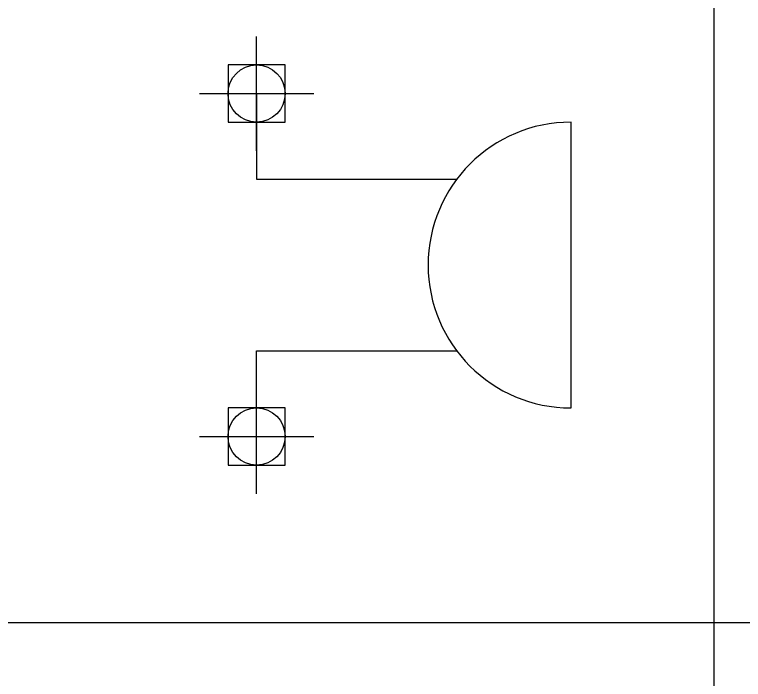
# Model space of a CAD drawing. Extents: x -7 to 200, y -18 to 300.
# Drawn here: x 112.76 to 125.51, y 184 to 195.63 of the extents above; entities that cross this region are included whole.
import ezdxf

# ---------------------------------------------------------------- set-up
doc = ezdxf.new("R2010")
doc.units = 0
doc.header["$LTSCALE"] = 4
doc.header["$MEASUREMENT"] = 0
doc.header["$PDMODE"] = 98
doc.header["$PDSIZE"] = 1
doc.linetypes.add('DASHED', pattern=[18.75, 12.5, -6.25])
doc.layers.get('0').update_dxf_attribs({"linetype": 'CONTINUOUS'})
for name, color, linetype in [('1', 7, 'CONTINUOUS'), ('11', 3, 'DASHED'), ('12', 2, 'DASHED'), ('3', 4, 'CONTINUOUS'), ('C', 7, 'CONTINUOUS'), ('GRID', 9, 'CONTINUOUS'), ('SYMB', 7, 'CONTINUOUS')]:
    doc.layers.add(name, color=color, linetype=linetype)
doc.styles.add('DINY', font='SIMPLEX', dxfattribs={"width": 0.95})
doc.styles.add('ROMANS', font='ROMANS', dxfattribs={"width": 0.85})
doc.styles.get("Standard").update_dxf_attribs({"font": 'simplex'})

# ---------------------------------------------------------------- blocks, each defined once
blk = doc.blocks.new('SIGZ')
at = {"layer": '1'}
for p, q in [((0, 6), (0, 4.5)), ((0, 4.5), (3.5, 4.5)), ((0, 0), (0, 1.5)), ((0, 1.5), (3.5, 1.5))]:
    blk.add_line(p, q, dxfattribs=at)
at = {"layer": '3'}
blk.add_line((5.5, 0.5), (5.5, 5.5), dxfattribs=at)
blk.add_arc((5.5, 3), 2.5, 90, 270, dxfattribs=at)
at = {"layer": 'C', "color": 1}
blk.add_point((0, 6), dxfattribs=at)
at = {"layer": 'C', "color": 2}
blk.add_point((0, 0), dxfattribs=at)
at = {"flags": 1}
blk.add_attdef('SYMBTYPE', (0, 0), '', height=0.2, dxfattribs=at)
at = {"layer": '11', "style": 'ROMANS', "width": 0.85}
blk.add_attdef('LOCCODE', (6.848, 6.897), '', height=3.2, dxfattribs=at)
at = {"layer": '12', "style": 'DINY', "width": 0.95}
blk.add_attdef('MATCODE', (7, 1.5), '', height=3.2, dxfattribs=at)

msp = doc.modelspace()

# ---------------------------------------------------------------- linework, layer by layer
at = {"layer": 'GRID', "linetype": 'CONTINUOUS'}
for p, q in [((125, 72.5), (125, 285)), ((0, 185), (187.5, 185))]:
    msp.add_line(p, q, dxfattribs=at)

# ---------------------------------------------------------------- block references
at = {"layer": 'SYMB', "linetype": 'CONTINUOUS'}
msp.add_blockref('SIGZ', (116.994, 188.252), dxfattribs=at)

doc.saveas('drawing.dxf')
